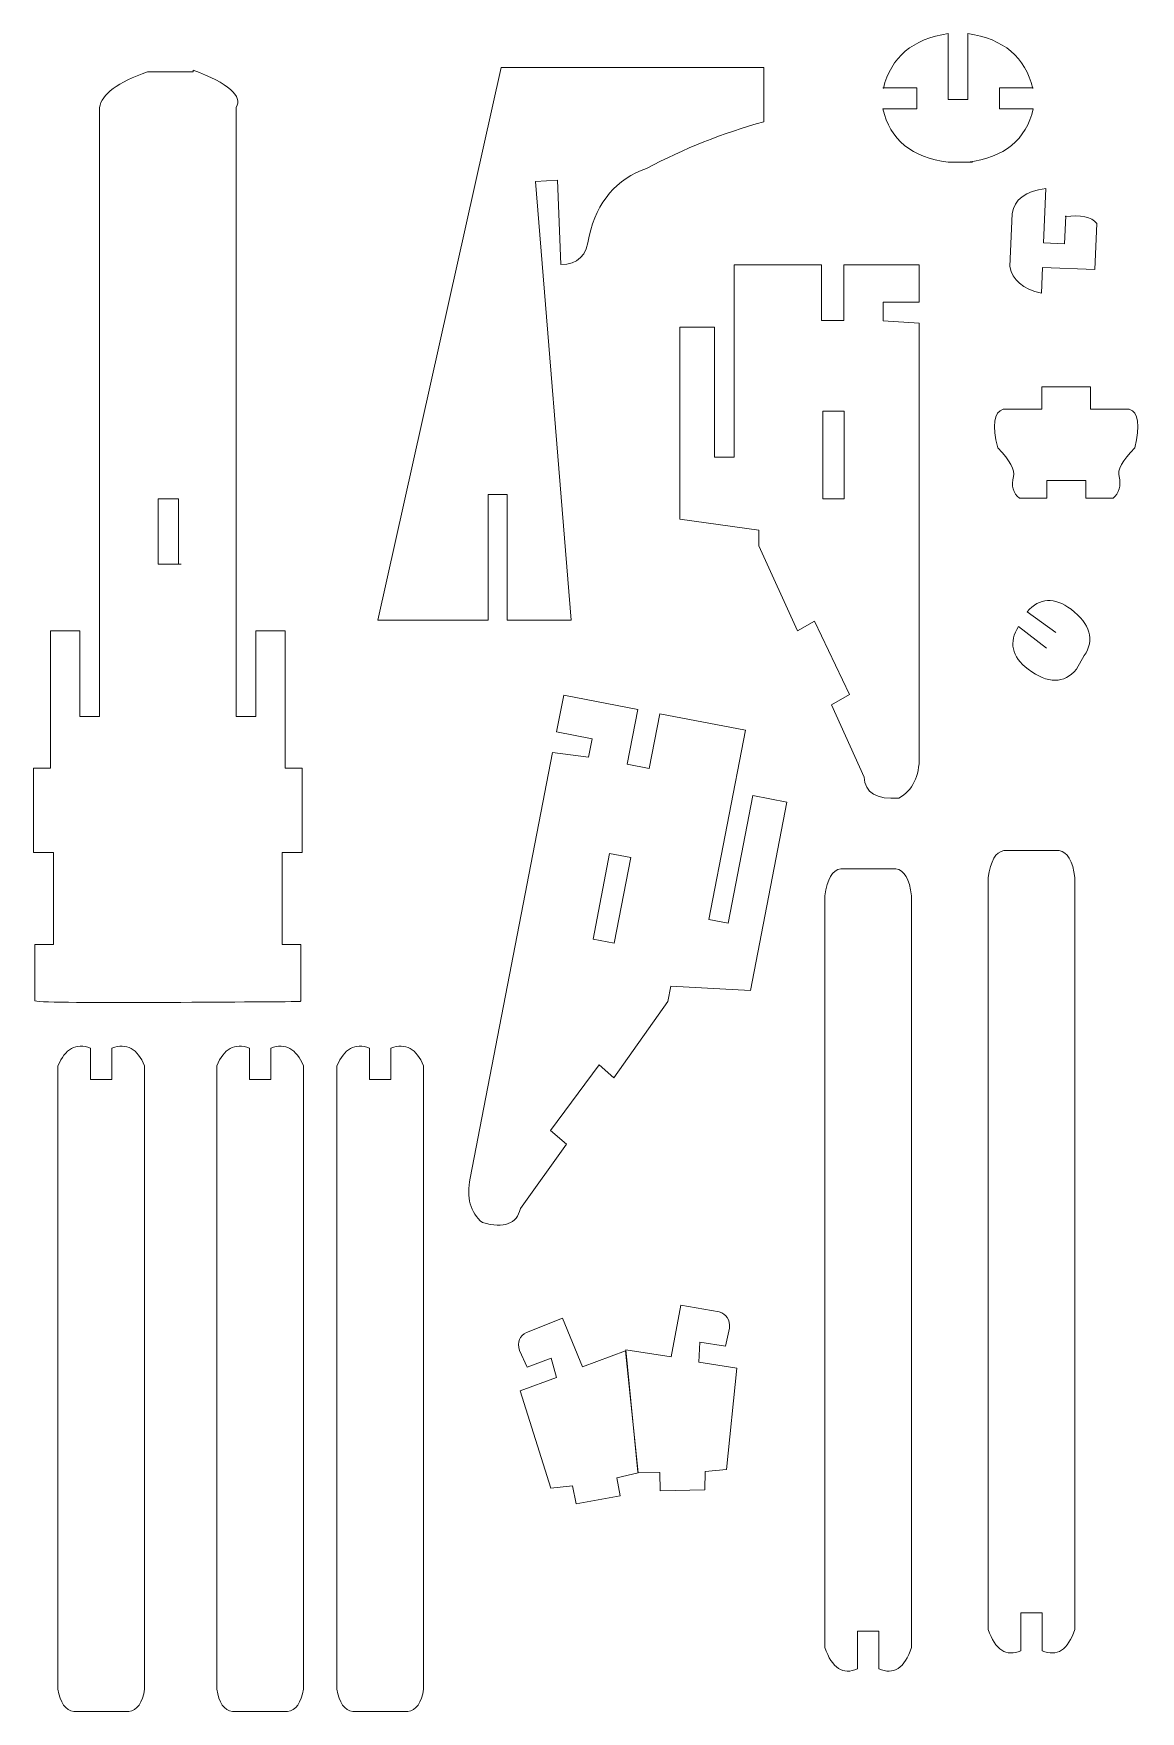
# Model space of a CAD drawing. Header units: centimetres. Extents: x -9.1 to 9.1, y -7.2 to 7.2.
# Drawn here: x -2.1 to 2.19, y 0.6 to 7.1 of the extents above; entities that cross this region are included whole.
import ezdxf

# ---------------------------------------------------------------- set-up
doc = ezdxf.new("R2010")
doc.units = ezdxf.units.CM
doc.header["$MEASUREMENT"] = 0
doc.layers.add('CAPA 1', color=7, linetype='Continuous')

msp = doc.modelspace()

# ---------------------------------------------------------------- linework, layer by layer
at = {"layer": 'CAPA 1', "color": 250, "lineweight": 9}
for points in [[(1.4451, 7.09973), (1.30657, 7.07913), (1.2227, 7.00836), (1.19345, 6.88739)], [(1.4451, 6.844), (1.4451, 6.844), (1.4451, 7.09973), (1.4451, 7.09973)], [(1.52085, 6.844), (1.52085, 6.844), (1.52085, 7.09973), (1.52085, 7.09973)], [(1.52085, 7.09973), (1.65938, 7.07913), (1.74326, 7.00836), (1.77253, 6.88739)], [(1.4451, 6.844), (1.4451, 6.844), (1.52085, 6.844), (1.52085, 6.844)], [(1.19201, 6.80838), (1.21884, 6.68828), (1.30321, 6.61931), (1.4451, 6.60144)], [(1.77395, 6.80838), (1.74712, 6.68828), (1.66277, 6.61931), (1.52085, 6.60144)], [(1.4451, 6.60144), (1.4451, 6.60144), (1.53869, 6.60144), (1.53869, 6.60144)], [(1.82329, 6.49941), (1.74403, 6.4889), (1.70041, 6.45646), (1.69244, 6.40211)], [(1.69244, 6.40211), (1.69244, 6.40211), (1.68365, 6.19665), (1.68365, 6.19665)], [(2.02069, 6.3643), (1.99929, 6.38923), (1.95831, 6.39802), (1.89778, 6.39068)], [(1.80591, 6.09377), (1.73379, 6.11046), (1.69304, 6.14473), (1.68365, 6.19665)], [(0.95317, 5.98807), (0.95317, 5.98807), (1.04015, 5.98807), (1.04015, 5.98807)], [(1.3328, 5.97753), (1.3328, 5.97753), (1.19241, 5.9861), (1.19241, 5.9861)], [(1.3328, 5.97753), (1.3328, 5.97753), (1.3328, 4.29813), (1.3328, 4.29813)], [(1.80795, 5.73146), (1.80795, 5.73146), (1.99627, 5.73146), (1.99627, 5.73146)], [(0.95842, 5.63611), (0.95842, 5.63611), (0.95842, 5.29732), (0.95842, 5.29732)], [(0.53925, 5.45815), (0.53925, 5.45815), (0.6157, 5.45815), (0.6157, 5.45815)], [(1.82641, 5.36764), (1.82641, 5.36764), (1.97782, 5.36764), (1.97782, 5.36764)], [(0.71061, 5.11542), (0.71061, 5.11542), (0.8609, 4.78588), (0.8609, 4.78588)], [(-0.0883, 4.31385), (-0.0883, 4.31385), (-0.40755, 2.66509), (-0.40755, 2.66509)], [(-0.0883, 4.31385), (-0.0883, 4.31385), (0.05113, 4.29559), (0.05113, 4.29559)], [(0.28641, 4.25205), (0.28641, 4.25205), (0.20099, 4.26859), (0.20099, 4.26859)], [(0.21434, 3.90751), (0.21434, 3.90751), (0.14992, 3.5749), (0.14992, 3.5749)], [(1.66078, 3.93416), (1.66078, 3.93416), (1.87469, 3.93416), (1.87469, 3.93416)], [(1.02805, 3.86386), (1.02805, 3.86386), (1.24195, 3.86386), (1.24195, 3.86386)], [(0.59204, 3.65309), (0.59204, 3.65309), (0.51698, 3.66764), (0.51698, 3.66764)], [(0.35865, 3.34921), (0.35865, 3.34921), (0.14845, 3.05422), (0.14845, 3.05422)], [(-1.8783, 3.04779), (-1.8783, 3.04779), (-1.8783, 3.16906), (-1.8783, 3.16906)], [(-1.26314, 3.04779), (-1.26314, 3.04779), (-1.26314, 3.16906), (-1.26314, 3.16906)], [(-0.79716, 3.04779), (-0.79716, 3.04779), (-0.79716, 3.16906), (-0.79716, 3.16906)], [(1.72637, 0.98036), (1.72637, 0.98036), (1.72637, 0.83406), (1.72637, 0.83406)], [(1.09364, 0.91003), (1.09364, 0.91003), (1.09364, 0.76376), (1.09364, 0.76376)], [(-1.94389, 0.5989), (-1.94389, 0.5989), (-1.72999, 0.5989), (-1.72999, 0.5989)], [(-1.32875, 0.5989), (-1.32875, 0.5989), (-1.11484, 0.5989), (-1.11484, 0.5989)], [(-0.86277, 0.5989), (-0.86277, 0.5989), (-0.64886, 0.5989), (-0.64886, 0.5989)]]:
    msp.add_open_spline(points, degree=3, dxfattribs=at)
for points, knots in [([(-1.31458, 6.81326), (-1.28792, 6.8582), (-1.3434, 6.90655), (-1.48095, 6.95836), (-1.48095, 6.95836), (-1.48095, 6.95836), (-1.48095, 6.95099), (-1.48095, 6.95099), (-1.48095, 6.95099), (-1.48095, 6.95099), (-1.65747, 6.95099), (-1.65747, 6.95099), (-1.65747, 6.95099), (-1.77398, 6.91108), (-1.83608, 6.86517), (-1.84378, 6.81326)], [0, 0, 0, 0, 0.2, 0.2, 0.2, 0.2, 0.4, 0.4, 0.4, 0.4, 0.6, 0.6, 0.6, 0.6, 1, 1, 1, 1]), ([(0.73059, 6.75766), (0.73059, 6.75766), (0.73059, 6.96858), (0.73059, 6.96858), (0.73059, 6.96858), (0.73059, 6.96858), (-0.28704, 6.96858), (-0.28704, 6.96858), (-0.28704, 6.96858), (-0.28704, 6.96858), (-0.76552, 4.82651), (-0.76552, 4.82651), (-0.76552, 4.82651), (-0.76552, 4.82651), (-0.33843, 4.82651), (-0.33843, 4.82651), (-0.33843, 4.82651), (-0.33843, 4.82651), (-0.33843, 5.31426), (-0.33843, 5.31426)], [0, 0, 0, 0, 0.1666667, 0.1666667, 0.1666667, 0.1666667, 0.3333333, 0.3333333, 0.3333333, 0.3333333, 0.5, 0.5, 0.5, 0.5, 0.6666667, 0.6666667, 0.6666667, 0.6666667, 1, 1, 1, 1]), ([(1.19201, 6.80838), (1.19201, 6.80838), (1.32252, 6.80838), (1.32252, 6.80838), (1.32252, 6.80838), (1.32252, 6.80838), (1.32252, 6.88881), (1.32252, 6.88881), (1.32252, 6.88881), (1.32252, 6.88881), (1.19201, 6.88881), (1.19201, 6.88881)], [0, 0, 0, 0, 0.25, 0.25, 0.25, 0.25, 0.5, 0.5, 0.5, 0.5, 1, 1, 1, 1]), ([(1.77395, 6.80838), (1.77395, 6.80838), (1.64344, 6.80838), (1.64344, 6.80838), (1.64344, 6.80838), (1.64344, 6.80838), (1.64344, 6.88881), (1.64344, 6.88881), (1.64344, 6.88881), (1.64344, 6.88881), (1.77395, 6.88881), (1.77395, 6.88881)], [0, 0, 0, 0, 0.25, 0.25, 0.25, 0.25, 0.5, 0.5, 0.5, 0.5, 1, 1, 1, 1]), ([(-1.84378, 6.81326), (-1.84378, 6.81326), (-1.84378, 4.4537), (-1.84378, 4.4537), (-1.84378, 4.4537), (-1.84378, 4.4537), (-1.92023, 4.4537), (-1.92023, 4.4537), (-1.92023, 4.4537), (-1.92023, 4.4537), (-1.92023, 4.78588), (-1.92023, 4.78588), (-1.92023, 4.78588), (-1.92023, 4.78588), (-2.0336, 4.78588), (-2.0336, 4.78588), (-2.0336, 4.78588), (-2.0336, 4.78588), (-2.0336, 4.25371), (-2.0336, 4.25371), (-2.0336, 4.25371), (-2.0336, 4.25371), (-2.09949, 4.25371), (-2.09949, 4.25371), (-2.09949, 4.25371), (-2.09949, 4.25371), (-2.09949, 3.92641), (-2.09949, 3.92641), (-2.09949, 3.92641), (-2.09949, 3.92641), (-2.02236, 3.92641), (-2.02236, 3.92641), (-2.02236, 3.92641), (-2.02236, 3.92641), (-2.02236, 3.57052), (-2.02236, 3.57052), (-2.02236, 3.57052), (-2.02236, 3.57052), (-2.09401, 3.57052), (-2.09401, 3.57052), (-2.09401, 3.57052), (-2.09401, 3.57052), (-2.09401, 3.35168), (-2.09401, 3.35168)], [0, 0, 0, 0, 0.0833333, 0.0833333, 0.0833333, 0.0833333, 0.1666667, 0.1666667, 0.1666667, 0.1666667, 0.25, 0.25, 0.25, 0.25, 0.3333333, 0.3333333, 0.3333333, 0.3333333, 0.4166667, 0.4166667, 0.4166667, 0.4166667, 0.5, 0.5, 0.5, 0.5, 0.5833333, 0.5833333, 0.5833333, 0.5833333, 0.6666667, 0.6666667, 0.6666667, 0.6666667, 0.75, 0.75, 0.75, 0.75, 0.8333333, 0.8333333, 0.8333333, 0.8333333, 1, 1, 1, 1]), ([(-1.31458, 6.81326), (-1.31458, 6.81326), (-1.31458, 4.4537), (-1.31458, 4.4537), (-1.31458, 4.4537), (-1.31458, 4.4537), (-1.2381, 4.4537), (-1.2381, 4.4537), (-1.2381, 4.4537), (-1.2381, 4.4537), (-1.2381, 4.78588), (-1.2381, 4.78588), (-1.2381, 4.78588), (-1.2381, 4.78588), (-1.12476, 4.78588), (-1.12476, 4.78588), (-1.12476, 4.78588), (-1.12476, 4.78588), (-1.12476, 4.25371), (-1.12476, 4.25371), (-1.12476, 4.25371), (-1.12476, 4.25371), (-1.05884, 4.25371), (-1.05884, 4.25371), (-1.05884, 4.25371), (-1.05884, 4.25371), (-1.05884, 3.92641), (-1.05884, 3.92641), (-1.05884, 3.92641), (-1.05884, 3.92641), (-1.13597, 3.92641), (-1.13597, 3.92641), (-1.13597, 3.92641), (-1.13597, 3.92641), (-1.13597, 3.57052), (-1.13597, 3.57052), (-1.13597, 3.57052), (-1.13597, 3.57052), (-1.06432, 3.57052), (-1.06432, 3.57052), (-1.06432, 3.57052), (-1.06432, 3.57052), (-1.06432, 3.35168), (-1.06432, 3.35168)], [0, 0, 0, 0, 0.0833333, 0.0833333, 0.0833333, 0.0833333, 0.1666667, 0.1666667, 0.1666667, 0.1666667, 0.25, 0.25, 0.25, 0.25, 0.3333333, 0.3333333, 0.3333333, 0.3333333, 0.4166667, 0.4166667, 0.4166667, 0.4166667, 0.5, 0.5, 0.5, 0.5, 0.5833333, 0.5833333, 0.5833333, 0.5833333, 0.6666667, 0.6666667, 0.6666667, 0.6666667, 0.75, 0.75, 0.75, 0.75, 0.8333333, 0.8333333, 0.8333333, 0.8333333, 1, 1, 1, 1]), ([(-0.33843, 5.31426), (-0.33843, 5.31426), (-0.26462, 5.31426), (-0.26462, 5.31426), (-0.26462, 5.31426), (-0.26462, 5.31426), (-0.26462, 4.82651), (-0.26462, 4.82651), (-0.26462, 4.82651), (-0.26462, 4.82651), (-0.01681, 4.82651), (-0.01681, 4.82651), (-0.01681, 4.82651), (-0.01681, 4.82651), (-0.15389, 6.52696), (-0.15389, 6.52696), (-0.15389, 6.52696), (-0.15389, 6.52696), (-0.06952, 6.53224), (-0.06952, 6.53224), (-0.06952, 6.53224), (-0.06952, 6.53224), (-0.05634, 6.20534), (-0.05634, 6.20534), (-0.05634, 6.20534), (0.0089, 6.2037), (0.0454, 6.24017), (0.05304, 6.31475), (0.05304, 6.31475), (0.08493, 6.44872), (0.15919, 6.53618), (0.27582, 6.57706), (0.27582, 6.57706), (0.42005, 6.65418), (0.57163, 6.71436), (0.73059, 6.75766)], [0, 0, 0, 0, 0.1, 0.1, 0.1, 0.1, 0.2, 0.2, 0.2, 0.2, 0.3, 0.3, 0.3, 0.3, 0.4, 0.4, 0.4, 0.4, 0.5, 0.5, 0.5, 0.5, 0.6, 0.6, 0.6, 0.6, 0.7, 0.7, 0.7, 0.7, 0.8, 0.8, 0.8, 0.8, 1, 1, 1, 1]), ([(1.82329, 6.49941), (1.82329, 6.49941), (1.81425, 6.28869), (1.81425, 6.28869), (1.81425, 6.28869), (1.81425, 6.28869), (1.89591, 6.2852), (1.89591, 6.2852), (1.89591, 6.2852), (1.89591, 6.2852), (1.90054, 6.39319), (1.90054, 6.39319)], [0, 0, 0, 0, 0.25, 0.25, 0.25, 0.25, 0.5, 0.5, 0.5, 0.5, 1, 1, 1, 1]), ([(1.80591, 6.09377), (1.80591, 6.09377), (1.81019, 6.19388), (1.81019, 6.19388), (1.81019, 6.19388), (1.81019, 6.19388), (2.01301, 6.18519), (2.01301, 6.18519), (2.01301, 6.18519), (2.01301, 6.18519), (2.02069, 6.3643), (2.02069, 6.3643)], [0, 0, 0, 0, 0.25, 0.25, 0.25, 0.25, 0.5, 0.5, 0.5, 0.5, 1, 1, 1, 1]), ([(0.6157, 5.45815), (0.6157, 5.45815), (0.6157, 6.20424), (0.6157, 6.20424), (0.6157, 6.20424), (0.6157, 6.20424), (0.95317, 6.20424), (0.95317, 6.20424), (0.95317, 6.20424), (0.95317, 6.20424), (0.95317, 5.98807), (0.95317, 5.98807)], [0, 0, 0, 0, 0.25, 0.25, 0.25, 0.25, 0.5, 0.5, 0.5, 0.5, 1, 1, 1, 1]), ([(1.04015, 5.98807), (1.04015, 5.98807), (1.04015, 6.20424), (1.04015, 6.20424), (1.04015, 6.20424), (1.04015, 6.20424), (1.3328, 6.20424), (1.3328, 6.20424), (1.3328, 6.20424), (1.3328, 6.20424), (1.3328, 6.05924), (1.3328, 6.05924)], [0, 0, 0, 0, 0.25, 0.25, 0.25, 0.25, 0.5, 0.5, 0.5, 0.5, 1, 1, 1, 1]), ([(1.3328, 6.05924), (1.3328, 6.05924), (1.19241, 6.05924), (1.19241, 6.05924), (1.19241, 6.05924), (1.19241, 6.05924), (1.19241, 5.9861), (1.19241, 5.9861)], [0, 0, 0, 0, 0.3333333, 0.3333333, 0.3333333, 0.3333333, 1, 1, 1, 1]), ([(0.71061, 5.11542), (0.71061, 5.11542), (0.71061, 5.17606), (0.71061, 5.17606), (0.71061, 5.17606), (0.71061, 5.17606), (0.40481, 5.21823), (0.40481, 5.21823), (0.40481, 5.21823), (0.40481, 5.21823), (0.40481, 5.96171), (0.40481, 5.96171), (0.40481, 5.96171), (0.40481, 5.96171), (0.53925, 5.96171), (0.53925, 5.96171), (0.53925, 5.96171), (0.53925, 5.96171), (0.53925, 5.45815), (0.53925, 5.45815)], [0, 0, 0, 0, 0.1666667, 0.1666667, 0.1666667, 0.1666667, 0.3333333, 0.3333333, 0.3333333, 0.3333333, 0.5, 0.5, 0.5, 0.5, 0.6666667, 0.6666667, 0.6666667, 0.6666667, 1, 1, 1, 1]), ([(1.80795, 5.73146), (1.80795, 5.73146), (1.80795, 5.64445), (1.80795, 5.64445), (1.80795, 5.64445), (1.80795, 5.64445), (1.65766, 5.64445), (1.65766, 5.64445)], [0, 0, 0, 0, 0.3333333, 0.3333333, 0.3333333, 0.3333333, 1, 1, 1, 1]), ([(1.99627, 5.73146), (1.99627, 5.73146), (1.99627, 5.64445), (1.99627, 5.64445), (1.99627, 5.64445), (1.99627, 5.64445), (2.14656, 5.64445), (2.14656, 5.64445)], [0, 0, 0, 0, 0.3333333, 0.3333333, 0.3333333, 0.3333333, 1, 1, 1, 1]), ([(0.95842, 5.29732), (0.95842, 5.29732), (1.04147, 5.29732), (1.04147, 5.29732), (1.04147, 5.29732), (1.04147, 5.29732), (1.04147, 5.63611), (1.04147, 5.63611), (1.04147, 5.63611), (1.04147, 5.63611), (0.95842, 5.63611), (0.95842, 5.63611)], [0, 0, 0, 0, 0.25, 0.25, 0.25, 0.25, 0.5, 0.5, 0.5, 0.5, 1, 1, 1, 1]), ([(1.65766, 5.64445), (1.62164, 5.63274), (1.61459, 5.58265), (1.63659, 5.49419), (1.63659, 5.49419), (1.68469, 5.44499), (1.70492, 5.40807), (1.69722, 5.38346), (1.69722, 5.38346), (1.68855, 5.34734), (1.69645, 5.31922), (1.72094, 5.29909)], [0, 0, 0, 0, 0.25, 0.25, 0.25, 0.25, 0.5, 0.5, 0.5, 0.5, 1, 1, 1, 1]), ([(2.14656, 5.64445), (2.18258, 5.63274), (2.18963, 5.58265), (2.16763, 5.49419), (2.16763, 5.49419), (2.11953, 5.44499), (2.0993, 5.40807), (2.107, 5.38346), (2.107, 5.38346), (2.11567, 5.34734), (2.10777, 5.31922), (2.08329, 5.29909)], [0, 0, 0, 0, 0.25, 0.25, 0.25, 0.25, 0.5, 0.5, 0.5, 0.5, 1, 1, 1, 1]), ([(1.82641, 5.36764), (1.82641, 5.36764), (1.82641, 5.29909), (1.82641, 5.29909), (1.82641, 5.29909), (1.82641, 5.29909), (1.72094, 5.29909), (1.72094, 5.29909)], [0, 0, 0, 0, 0.3333333, 0.3333333, 0.3333333, 0.3333333, 1, 1, 1, 1]), ([(1.97782, 5.36764), (1.97782, 5.36764), (1.97782, 5.29909), (1.97782, 5.29909), (1.97782, 5.29909), (1.97782, 5.29909), (2.08329, 5.29909), (2.08329, 5.29909)], [0, 0, 0, 0, 0.3333333, 0.3333333, 0.3333333, 0.3333333, 1, 1, 1, 1]), ([(-1.61704, 5.29732), (-1.61704, 5.29732), (-1.61704, 5.04423), (-1.61704, 5.04423), (-1.61704, 5.04423), (-1.61704, 5.04423), (-1.6067, 5.04423), (-1.6067, 5.04423)], [0, 0, 0, 0, 0.3333333, 0.3333333, 0.3333333, 0.3333333, 1, 1, 1, 1]), ([(-1.61704, 5.04423), (-1.61704, 5.04423), (-1.52699, 5.04423), (-1.52699, 5.04423), (-1.52699, 5.04423), (-1.52699, 5.04423), (-1.53733, 5.04423), (-1.53733, 5.04423), (-1.53733, 5.04423), (-1.53733, 5.04423), (-1.53733, 5.29732), (-1.53733, 5.29732), (-1.53733, 5.29732), (-1.53733, 5.29732), (-1.61704, 5.29732), (-1.61704, 5.29732)], [0, 0, 0, 0, 0.2, 0.2, 0.2, 0.2, 0.4, 0.4, 0.4, 0.4, 0.6, 0.6, 0.6, 0.6, 1, 1, 1, 1]), ([(1.94182, 4.63672), (1.94182, 4.63672), (1.97189, 4.68948), (1.97189, 4.68948), (1.97189, 4.68948), (2.01316, 4.75123), (1.99612, 4.81124), (1.92079, 4.86953), (1.92079, 4.86953), (1.85548, 4.91776), (1.79883, 4.91447), (1.75093, 4.85969), (1.75093, 4.85969), (1.75093, 4.85969), (1.86161, 4.77876), (1.86161, 4.77876)], [0, 0, 0, 0, 0.2, 0.2, 0.2, 0.2, 0.4, 0.4, 0.4, 0.4, 0.6, 0.6, 0.6, 0.6, 1, 1, 1, 1]), ([(0.8609, 4.78588), (0.8609, 4.78588), (0.92599, 4.82347), (0.92599, 4.82347), (0.92599, 4.82347), (0.92599, 4.82347), (1.06195, 4.53879), (1.06195, 4.53879)], [0, 0, 0, 0, 0.3333333, 0.3333333, 0.3333333, 0.3333333, 1, 1, 1, 1]), ([(1.82581, 4.71845), (1.82581, 4.71845), (1.71772, 4.8028), (1.71772, 4.8028), (1.71772, 4.8028), (1.67812, 4.74174), (1.6904, 4.68639), (1.75462, 4.63672), (1.75462, 4.63672), (1.83127, 4.58014), (1.89367, 4.58014), (1.94182, 4.63672)], [0, 0, 0, 0, 0.25, 0.25, 0.25, 0.25, 0.5, 0.5, 0.5, 0.5, 1, 1, 1, 1]), ([(0.20099, 4.26859), (0.20099, 4.26859), (0.24209, 4.48083), (0.24209, 4.48083), (0.24209, 4.48083), (0.24209, 4.48083), (-0.0452, 4.53645), (-0.0452, 4.53645), (-0.0452, 4.53645), (-0.0452, 4.53645), (-0.07275, 4.39409), (-0.07275, 4.39409)], [0, 0, 0, 0, 0.25, 0.25, 0.25, 0.25, 0.5, 0.5, 0.5, 0.5, 1, 1, 1, 1]), ([(1.11929, 4.21924), (1.11929, 4.21924), (0.99198, 4.49841), (0.99198, 4.49841), (0.99198, 4.49841), (0.99198, 4.49841), (1.06195, 4.53879), (1.06195, 4.53879)], [0, 0, 0, 0, 0.3333333, 0.3333333, 0.3333333, 0.3333333, 1, 1, 1, 1]), ([(0.51698, 3.66764), (0.51698, 3.66764), (0.6588, 4.40014), (0.6588, 4.40014), (0.6588, 4.40014), (0.6588, 4.40014), (0.32748, 4.46428), (0.32748, 4.46428), (0.32748, 4.46428), (0.32748, 4.46428), (0.28641, 4.25205), (0.28641, 4.25205)], [0, 0, 0, 0, 0.25, 0.25, 0.25, 0.25, 0.5, 0.5, 0.5, 0.5, 1, 1, 1, 1]), ([(-0.07275, 4.39409), (-0.07275, 4.39409), (0.06505, 4.36741), (0.06505, 4.36741), (0.06505, 4.36741), (0.06505, 4.36741), (0.05113, 4.29559), (0.05113, 4.29559)], [0, 0, 0, 0, 0.3333333, 0.3333333, 0.3333333, 0.3333333, 1, 1, 1, 1]), ([(1.3328, 4.29813), (1.3333, 4.22111), (1.30685, 4.1677), (1.25339, 4.13788), (1.25339, 4.13788), (1.1664, 4.13115), (1.12169, 4.15828), (1.11929, 4.21924)], [0, 0, 0, 0, 0.3333333, 0.3333333, 0.3333333, 0.3333333, 1, 1, 1, 1]), ([(0.35865, 3.34921), (0.35865, 3.34921), (0.37016, 3.40872), (0.37016, 3.40872), (0.37016, 3.40872), (0.37016, 3.40872), (0.67843, 3.39201), (0.67843, 3.39201), (0.67843, 3.39201), (0.67843, 3.39201), (0.81974, 4.12191), (0.81974, 4.12191), (0.81974, 4.12191), (0.81974, 4.12191), (0.68774, 4.14747), (0.68774, 4.14747), (0.68774, 4.14747), (0.68774, 4.14747), (0.59204, 3.65309), (0.59204, 3.65309)], [0, 0, 0, 0, 0.1666667, 0.1666667, 0.1666667, 0.1666667, 0.3333333, 0.3333333, 0.3333333, 0.3333333, 0.5, 0.5, 0.5, 0.5, 0.6666667, 0.6666667, 0.6666667, 0.6666667, 1, 1, 1, 1]), ([(0.14992, 3.5749), (0.14992, 3.5749), (0.06839, 3.59069), (0.06839, 3.59069), (0.06839, 3.59069), (0.06839, 3.59069), (0.13281, 3.92328), (0.13281, 3.92328), (0.13281, 3.92328), (0.13281, 3.92328), (0.21434, 3.90751), (0.21434, 3.90751)], [0, 0, 0, 0, 0.25, 0.25, 0.25, 0.25, 0.5, 0.5, 0.5, 0.5, 1, 1, 1, 1]), ([(1.72637, 0.83406), (1.6694, 0.80937), (1.6272, 0.83694), (1.59982, 0.91673), (1.59982, 0.91673), (1.59982, 0.91673), (1.59982, 3.82961), (1.59982, 3.82961), (1.59982, 3.82961), (1.60842, 3.89428), (1.62874, 3.92913), (1.66078, 3.93416)], [0, 0, 0, 0, 0.25, 0.25, 0.25, 0.25, 0.5, 0.5, 0.5, 0.5, 1, 1, 1, 1]), ([(1.8091, 0.83406), (1.86607, 0.80937), (1.90826, 0.83694), (1.93564, 0.91673), (1.93564, 0.91673), (1.93564, 0.91673), (1.93564, 3.82961), (1.93564, 3.82961), (1.93564, 3.82961), (1.92705, 3.89428), (1.90672, 3.92913), (1.87469, 3.93416)], [0, 0, 0, 0, 0.25, 0.25, 0.25, 0.25, 0.5, 0.5, 0.5, 0.5, 1, 1, 1, 1]), ([(1.09364, 0.76376), (1.03667, 0.73907), (0.99447, 0.76665), (0.96709, 0.84644), (0.96709, 0.84644), (0.96709, 0.84644), (0.96709, 3.75931), (0.96709, 3.75931), (0.96709, 3.75931), (0.97568, 3.82398), (0.99601, 3.85883), (1.02805, 3.86386)], [0, 0, 0, 0, 0.25, 0.25, 0.25, 0.25, 0.5, 0.5, 0.5, 0.5, 1, 1, 1, 1]), ([(1.17637, 0.76376), (1.23334, 0.73907), (1.27553, 0.76665), (1.30291, 0.84644), (1.30291, 0.84644), (1.30291, 0.84644), (1.30291, 3.75931), (1.30291, 3.75931), (1.30291, 3.75931), (1.29432, 3.82398), (1.27399, 3.85883), (1.24195, 3.86386)], [0, 0, 0, 0, 0.25, 0.25, 0.25, 0.25, 0.5, 0.5, 0.5, 0.5, 1, 1, 1, 1]), ([(-2.09401, 3.35168), (-2.04446, 3.33964), (-1.21316, 3.34903), (-1.06604, 3.34903), (-1.06604, 3.34903), (-1.06604, 3.34903), (-1.06432, 3.35168), (-1.06432, 3.35168)], [0, 0, 0, 0, 0.3333333, 0.3333333, 0.3333333, 0.3333333, 1, 1, 1, 1]), ([(-1.8783, 3.16906), (-1.93527, 3.18953), (-1.97747, 3.16669), (-2.00485, 3.10053), (-2.00485, 3.10053), (-2.00485, 3.10053), (-2.00485, 0.68559), (-2.00485, 0.68559), (-2.00485, 0.68559), (-1.99626, 0.63195), (-1.97593, 0.60308), (-1.94389, 0.5989)], [0, 0, 0, 0, 0.25, 0.25, 0.25, 0.25, 0.5, 0.5, 0.5, 0.5, 1, 1, 1, 1]), ([(-1.79558, 3.16906), (-1.7386, 3.18953), (-1.69641, 3.16669), (-1.66903, 3.10053), (-1.66903, 3.10053), (-1.66903, 3.10053), (-1.66903, 0.68559), (-1.66903, 0.68559), (-1.66903, 0.68559), (-1.67762, 0.63195), (-1.69795, 0.60308), (-1.72999, 0.5989)], [0, 0, 0, 0, 0.25, 0.25, 0.25, 0.25, 0.5, 0.5, 0.5, 0.5, 1, 1, 1, 1]), ([(-1.26314, 3.16906), (-1.32013, 3.18953), (-1.3623, 3.16669), (-1.38968, 3.10053), (-1.38968, 3.10053), (-1.38968, 3.10053), (-1.38968, 0.68559), (-1.38968, 0.68559), (-1.38968, 0.68559), (-1.38109, 0.63195), (-1.36079, 0.60308), (-1.32875, 0.5989)], [0, 0, 0, 0, 0.25, 0.25, 0.25, 0.25, 0.5, 0.5, 0.5, 0.5, 1, 1, 1, 1]), ([(-1.18043, 3.16906), (-1.12344, 3.18953), (-1.08126, 3.16669), (-1.05389, 3.10053), (-1.05389, 3.10053), (-1.05389, 3.10053), (-1.05389, 0.68559), (-1.05389, 0.68559), (-1.05389, 0.68559), (-1.06248, 0.63195), (-1.08281, 0.60308), (-1.11484, 0.5989)], [0, 0, 0, 0, 0.25, 0.25, 0.25, 0.25, 0.5, 0.5, 0.5, 0.5, 1, 1, 1, 1]), ([(-0.79716, 3.16906), (-0.85415, 3.18953), (-0.89633, 3.16669), (-0.9237, 3.10053), (-0.9237, 3.10053), (-0.9237, 3.10053), (-0.9237, 0.68559), (-0.9237, 0.68559), (-0.9237, 0.68559), (-0.91511, 0.63195), (-0.89481, 0.60308), (-0.86277, 0.5989)], [0, 0, 0, 0, 0.25, 0.25, 0.25, 0.25, 0.5, 0.5, 0.5, 0.5, 1, 1, 1, 1]), ([(-0.71445, 3.16906), (-0.65746, 3.18953), (-0.61528, 3.16669), (-0.58791, 3.10053), (-0.58791, 3.10053), (-0.58791, 3.10053), (-0.58791, 0.68559), (-0.58791, 0.68559), (-0.58791, 0.68559), (-0.5965, 0.63195), (-0.61683, 0.60308), (-0.64886, 0.5989)], [0, 0, 0, 0, 0.25, 0.25, 0.25, 0.25, 0.5, 0.5, 0.5, 0.5, 1, 1, 1, 1]), ([(-1.8783, 3.04779), (-1.8783, 3.04779), (-1.79558, 3.04779), (-1.79558, 3.04779), (-1.79558, 3.04779), (-1.79558, 3.04779), (-1.79558, 3.16906), (-1.79558, 3.16906)], [0, 0, 0, 0, 0.3333333, 0.3333333, 0.3333333, 0.3333333, 1, 1, 1, 1]), ([(-1.26314, 3.04779), (-1.26314, 3.04779), (-1.18043, 3.04779), (-1.18043, 3.04779), (-1.18043, 3.04779), (-1.18043, 3.04779), (-1.18043, 3.16906), (-1.18043, 3.16906)], [0, 0, 0, 0, 0.3333333, 0.3333333, 0.3333333, 0.3333333, 1, 1, 1, 1]), ([(-0.79716, 3.04779), (-0.79716, 3.04779), (-0.71445, 3.04779), (-0.71445, 3.04779), (-0.71445, 3.04779), (-0.71445, 3.04779), (-0.71445, 3.16906), (-0.71445, 3.16906)], [0, 0, 0, 0, 0.3333333, 0.3333333, 0.3333333, 0.3333333, 1, 1, 1, 1]), ([(0.14845, 3.05422), (0.14845, 3.05422), (0.09168, 3.10352), (0.09168, 3.10352), (0.09168, 3.10352), (0.09168, 3.10352), (-0.09587, 2.84988), (-0.09587, 2.84988)], [0, 0, 0, 0, 0.3333333, 0.3333333, 0.3333333, 0.3333333, 1, 1, 1, 1]), ([(-0.21293, 2.54704), (-0.21293, 2.54704), (-0.03487, 2.79692), (-0.03487, 2.79692), (-0.03487, 2.79692), (-0.03487, 2.79692), (-0.09587, 2.84988), (-0.09587, 2.84988)], [0, 0, 0, 0, 0.3333333, 0.3333333, 0.3333333, 0.3333333, 1, 1, 1, 1]), ([(-0.40755, 2.66509), (-0.42267, 2.58956), (-0.40686, 2.53209), (-0.36005, 2.49266), (-0.36005, 2.49266), (-0.2759, 2.46954), (-0.22688, 2.48765), (-0.21293, 2.54704)], [0, 0, 0, 0, 0.3333333, 0.3333333, 0.3333333, 0.3333333, 1, 1, 1, 1]), ([(0.59682, 2.08347), (0.59948, 2.11765), (0.58618, 2.13868), (0.55691, 2.1466), (0.55691, 2.1466), (0.55691, 2.1466), (0.40892, 2.17265), (0.40892, 2.17265), (0.40892, 2.17265), (0.40892, 2.17265), (0.3707, 1.97235), (0.3707, 1.97235), (0.3707, 1.97235), (0.3707, 1.97235), (0.19553, 1.99957), (0.19553, 1.99957), (0.19553, 1.99957), (0.19553, 1.99957), (0.24184, 1.52595), (0.24184, 1.52595), (0.24184, 1.52595), (0.24184, 1.52595), (0.32691, 1.5246), (0.32691, 1.5246), (0.32691, 1.5246), (0.32691, 1.5246), (0.32808, 1.45351), (0.32808, 1.45351), (0.32808, 1.45351), (0.32808, 1.45351), (0.50231, 1.45707), (0.50231, 1.45707), (0.50231, 1.45707), (0.50231, 1.45707), (0.50243, 1.52841), (0.50243, 1.52841), (0.50243, 1.52841), (0.50243, 1.52841), (0.58563, 1.53611), (0.58563, 1.53611), (0.58563, 1.53611), (0.58563, 1.53611), (0.62586, 1.9293), (0.62586, 1.9293), (0.62586, 1.9293), (0.62586, 1.9293), (0.47837, 1.95277), (0.47837, 1.95277), (0.47837, 1.95277), (0.47837, 1.95277), (0.48285, 2.02907), (0.48285, 2.02907), (0.48285, 2.02907), (0.48285, 2.02907), (0.58145, 2.01435), (0.58145, 2.01435), (0.58145, 2.01435), (0.58145, 2.01435), (0.59682, 2.08347), (0.59682, 2.08347)], [0, 0, 0, 0, 0.0625, 0.0625, 0.0625, 0.0625, 0.125, 0.125, 0.125, 0.125, 0.1875, 0.1875, 0.1875, 0.1875, 0.25, 0.25, 0.25, 0.25, 0.3125, 0.3125, 0.3125, 0.3125, 0.375, 0.375, 0.375, 0.375, 0.4375, 0.4375, 0.4375, 0.4375, 0.5, 0.5, 0.5, 0.5, 0.5625, 0.5625, 0.5625, 0.5625, 0.625, 0.625, 0.625, 0.625, 0.6875, 0.6875, 0.6875, 0.6875, 0.75, 0.75, 0.75, 0.75, 0.8125, 0.8125, 0.8125, 0.8125, 0.875, 0.875, 0.875, 0.875, 1, 1, 1, 1]), ([(-0.21607, 1.99746), (-0.22556, 2.03039), (-0.21676, 2.05368), (-0.18971, 2.06733), (-0.18971, 2.06733), (-0.18971, 2.06733), (-0.04999, 2.12268), (-0.04999, 2.12268), (-0.04999, 2.12268), (-0.04999, 2.12268), (0.02776, 1.93418), (0.02776, 1.93418), (0.02776, 1.93418), (0.02776, 1.93418), (0.19386, 1.99614), (0.19386, 1.99614), (0.19386, 1.99614), (0.19386, 1.99614), (0.24396, 1.52291), (0.24396, 1.52291), (0.24396, 1.52291), (0.24396, 1.52291), (0.16091, 1.50445), (0.16091, 1.50445), (0.16091, 1.50445), (0.16091, 1.50445), (0.17408, 1.4346), (0.17408, 1.4346), (0.17408, 1.4346), (0.17408, 1.4346), (0.00272, 1.40296), (0.00272, 1.40296), (0.00272, 1.40296), (0.00272, 1.40296), (-0.01175, 1.47281), (-0.01175, 1.47281), (-0.01175, 1.47281), (-0.01175, 1.47281), (-0.0948, 1.4636), (-0.0948, 1.4636), (-0.0948, 1.4636), (-0.0948, 1.4636), (-0.21343, 1.8406), (-0.21343, 1.8406), (-0.21343, 1.8406), (-0.21343, 1.8406), (-0.0737, 1.89333), (-0.0737, 1.89333), (-0.0737, 1.89333), (-0.0737, 1.89333), (-0.09348, 1.96714), (-0.09348, 1.96714), (-0.09348, 1.96714), (-0.09348, 1.96714), (-0.18707, 1.93286), (-0.18707, 1.93286), (-0.18707, 1.93286), (-0.18707, 1.93286), (-0.21607, 1.99746), (-0.21607, 1.99746)], [0, 0, 0, 0, 0.0625, 0.0625, 0.0625, 0.0625, 0.125, 0.125, 0.125, 0.125, 0.1875, 0.1875, 0.1875, 0.1875, 0.25, 0.25, 0.25, 0.25, 0.3125, 0.3125, 0.3125, 0.3125, 0.375, 0.375, 0.375, 0.375, 0.4375, 0.4375, 0.4375, 0.4375, 0.5, 0.5, 0.5, 0.5, 0.5625, 0.5625, 0.5625, 0.5625, 0.625, 0.625, 0.625, 0.625, 0.6875, 0.6875, 0.6875, 0.6875, 0.75, 0.75, 0.75, 0.75, 0.8125, 0.8125, 0.8125, 0.8125, 0.875, 0.875, 0.875, 0.875, 1, 1, 1, 1]), ([(1.72637, 0.98036), (1.72637, 0.98036), (1.8091, 0.98036), (1.8091, 0.98036), (1.8091, 0.98036), (1.8091, 0.98036), (1.8091, 0.83406), (1.8091, 0.83406)], [0, 0, 0, 0, 0.3333333, 0.3333333, 0.3333333, 0.3333333, 1, 1, 1, 1]), ([(1.09364, 0.91003), (1.09364, 0.91003), (1.17637, 0.91003), (1.17637, 0.91003), (1.17637, 0.91003), (1.17637, 0.91003), (1.17637, 0.76376), (1.17637, 0.76376)], [0, 0, 0, 0, 0.3333333, 0.3333333, 0.3333333, 0.3333333, 1, 1, 1, 1])]:
    msp.add_open_spline(points, degree=3, knots=knots, dxfattribs=at)

doc.saveas('drawing.dxf')
